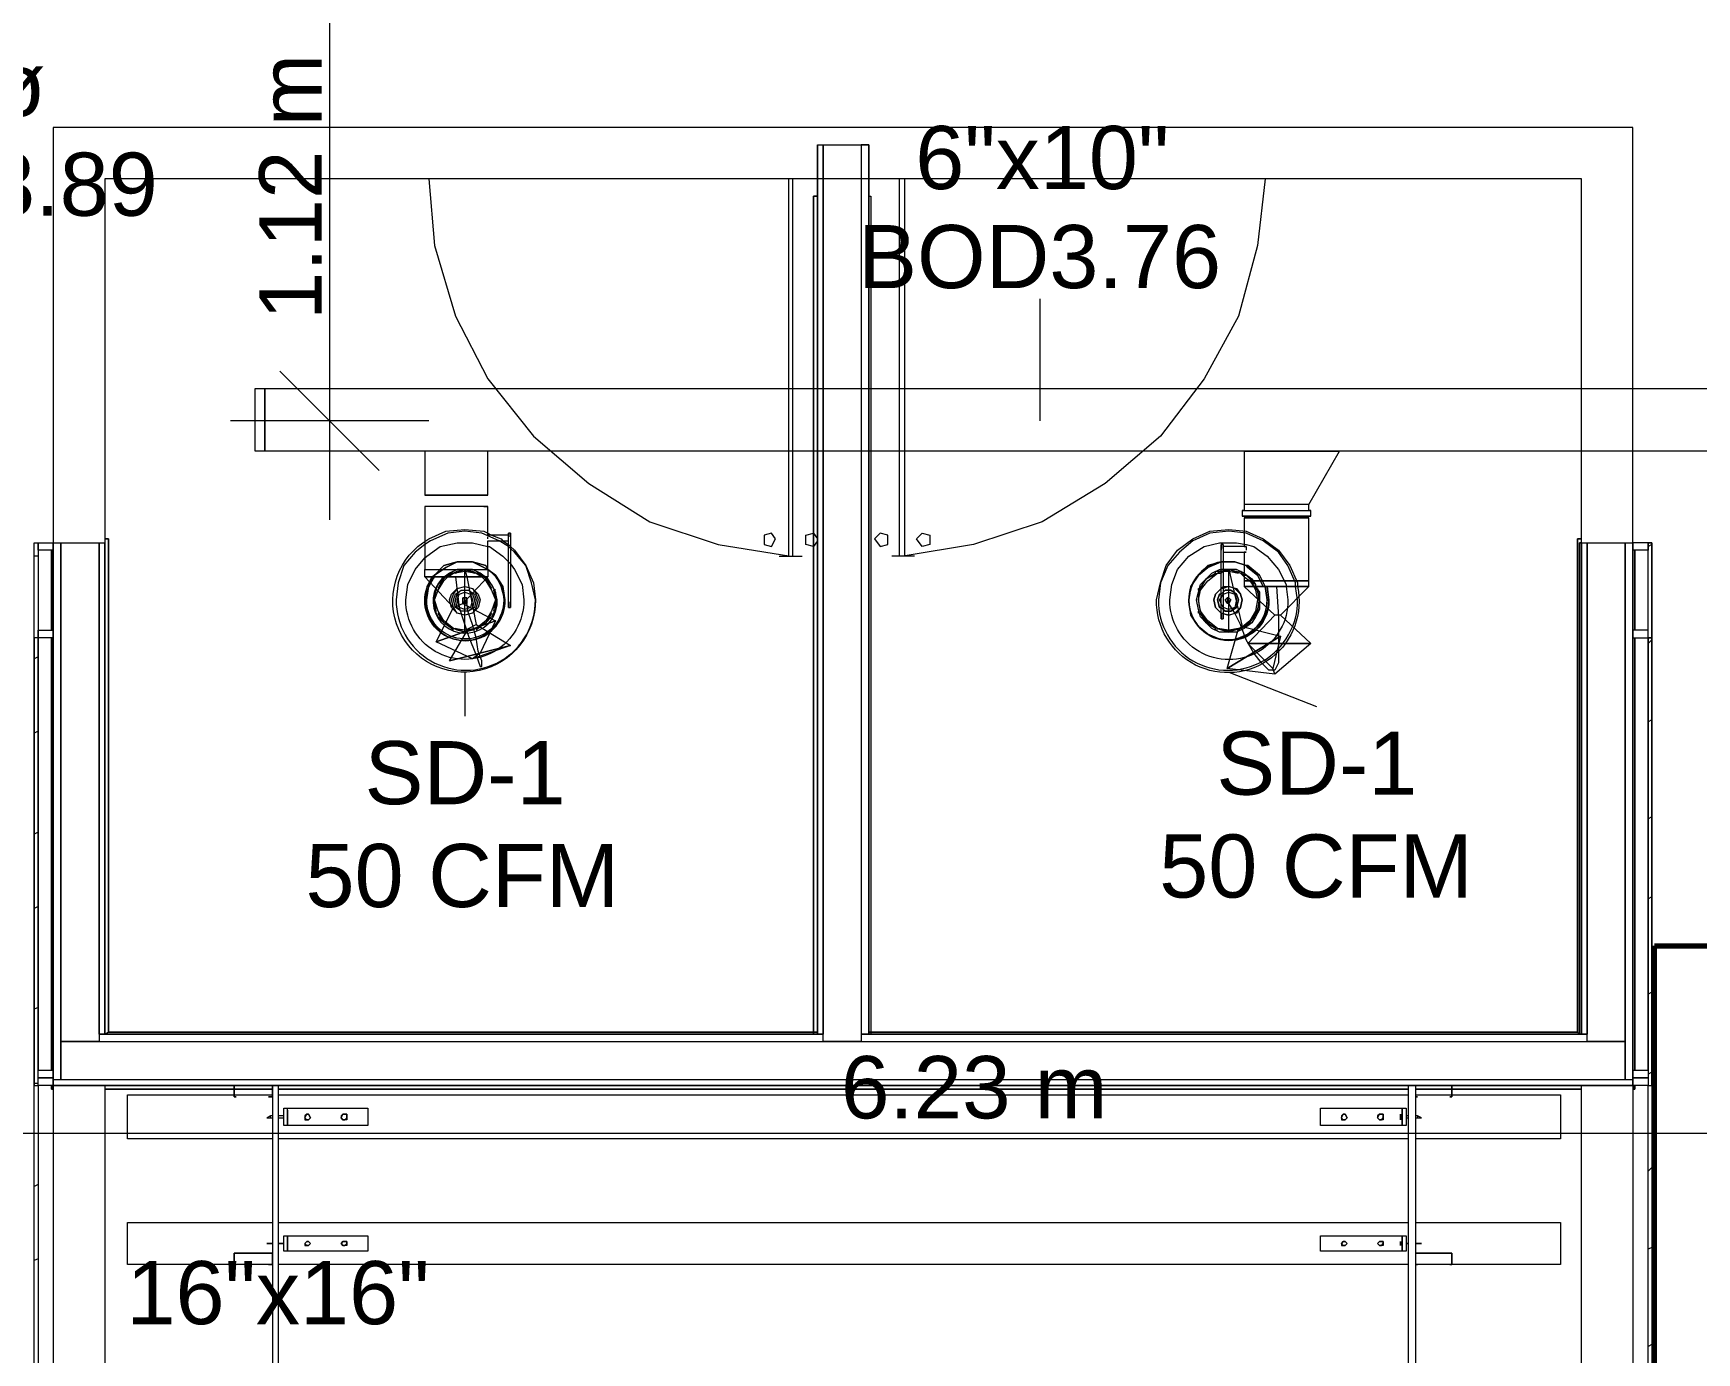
# Model space of a CAD drawing. Header units: metres. Extents: x -2 to 237, y -8 to 52.
# Drawn here: x 48.723 to 52.722, y 42.629 to 45.804 of the extents above; entities that cross this region are included whole.
import ezdxf

# ---------------------------------------------------------------- set-up
doc = ezdxf.new("R2010")
doc.units = ezdxf.units.M
doc.layers.add('HVAC - Ductos', color=5, linetype='Continuous', lineweight=0)
doc.layers.add('PDF4_Text', color=7, linetype='Continuous', lineweight=0)
doc.layers.add('PDF4_Geometry', color=7, linetype='Continuous', lineweight=0, true_color=0xaaaaaa)
doc.styles.add('PDF Helvetica', font='')
doc.styles.get('PDF Helvetica').set_extended_font_data('Helvetica')

msp = doc.modelspace()

# ---------------------------------------------------------------- linework, layer by layer
at = {"layer": 'HVAC - Ductos', "lineweight": 0}
for points in [[(49.4351, 46.8782), (49.4351, 45.9939), (49.4351, 44.6331)], [(51.144, 44.8714), (51.144, 45.1646)], [(49.5542, 44.7522), (49.4351, 44.8714), (49.3159, 44.9905)], [(49.6734, 44.8714), (49.4351, 44.8714), (49.1969, 44.8714)], [(49.8154, 44.6927), (49.8154, 44.7981), (49.8108, 44.7981), (49.8062, 44.7981), (49.7924, 44.7981), (49.7741, 44.7981), (49.7558, 44.7981), (49.7375, 44.7981), (49.7192, 44.7981), (49.7008, 44.7981), (49.6825, 44.7981), (49.6734, 44.7981), (49.6642, 44.7981), (49.6642, 44.6927)], [(51.79, 44.6698), (51.8634, 44.7981), (51.8588, 44.7981), (51.845, 44.7981), (51.8176, 44.7981), (51.79, 44.7981), (51.7122, 44.7981), (51.6847, 44.7981), (51.6572, 44.7981), (51.6434, 44.7981), (51.6343, 44.7981), (51.6343, 44.6698)], [(51.6343, 44.7981), (51.6434, 44.7981), (51.6572, 44.7981), (51.6847, 44.7981), (51.7122, 44.7981), (51.79, 44.7981), (51.8176, 44.7981), (51.845, 44.7981), (51.8588, 44.7981), (51.8634, 44.7981)], [(49.8062, 44.6652), (49.8108, 44.6652), (49.8154, 44.6652), (49.8108, 44.6652), (49.8062, 44.6652), (49.7924, 44.6652), (49.7741, 44.6652), (49.7558, 44.6652), (49.7375, 44.6652), (49.7192, 44.6652), (49.7008, 44.6652), (49.6825, 44.6652), (49.6734, 44.6652), (49.6642, 44.6652), (49.6642, 44.514), (49.6734, 44.514), (49.6825, 44.514), (49.7008, 44.514), (49.7192, 44.514), (49.7375, 44.514), (49.7558, 44.514), (49.7741, 44.514), (49.7924, 44.514), (49.8062, 44.514), (49.8108, 44.514), (49.8154, 44.514), (49.8154, 44.5828), (49.8657, 44.5828)], [(49.8016, 44.6652), (49.7924, 44.6652), (49.7741, 44.6652), (49.7558, 44.6652), (49.7375, 44.6652), (49.7192, 44.6652), (49.7008, 44.6652), (49.6825, 44.6652), (49.6734, 44.6652), (49.6642, 44.6652)], [(49.8657, 44.4361), (49.8657, 44.592), (49.8657, 44.5965), (49.8657, 44.6011), (49.8657, 44.5965), (49.8657, 44.592), (49.8657, 44.5965), (49.8154, 44.5965), (49.8154, 44.6652)], [(51.6343, 44.6377), (51.6343, 44.569), (51.5839, 44.569), (51.5839, 44.5644), (51.5839, 44.5598)], [(51.5839, 44.5553), (51.6343, 44.5553), (51.6343, 44.4865), (51.6389, 44.4865), (51.648, 44.4865), (51.6572, 44.4865), (51.6756, 44.4865), (51.6938, 44.4865), (51.7122, 44.4865), (51.7305, 44.4865), (51.7488, 44.4865), (51.7672, 44.4865), (51.7809, 44.4865), (51.7854, 44.4865), (51.79, 44.4865), (51.79, 44.6377)], [(51.6297, 44.656), (51.6297, 44.6423)], [(51.6343, 44.656), (51.6297, 44.656), (51.6343, 44.656), (51.6434, 44.656), (51.6526, 44.656), (51.671, 44.656), (51.6892, 44.656), (51.7122, 44.656), (51.7351, 44.656), (51.7534, 44.656), (51.7717, 44.656), (51.7854, 44.656), (51.7946, 44.656)], [(51.7809, 44.656), (51.7854, 44.656), (51.79, 44.656), (51.79, 44.6698), (51.7854, 44.6698), (51.7809, 44.6698), (51.7672, 44.6698), (51.7488, 44.6698), (51.7305, 44.6698), (51.7122, 44.6698), (51.6938, 44.6698), (51.6756, 44.6698), (51.6572, 44.6698), (51.648, 44.6698), (51.6389, 44.6698), (51.6343, 44.6698), (51.6343, 44.656), (51.6389, 44.656)], [(51.6434, 44.656), (51.648, 44.656)], [(51.6526, 44.656), (51.6572, 44.656)], [(51.671, 44.656), (51.6756, 44.656), (51.6938, 44.656), (51.7122, 44.656), (51.7305, 44.656), (51.7488, 44.656), (51.7534, 44.656)], [(51.6847, 44.6698), (51.6801, 44.6698)], [(51.7442, 44.6698), (51.7396, 44.6698)], [(51.7672, 44.656), (51.7717, 44.656)], [(51.7946, 44.6423), (51.7946, 44.656), (51.79, 44.656)], [(49.6596, 44.5782), (49.6734, 44.5874), (49.7146, 44.6057), (49.7604, 44.6102), (49.8062, 44.6057), (49.8154, 44.6011)], [(49.8429, 44.5828), (49.8016, 44.6011), (49.7604, 44.6057), (49.7192, 44.6011), (49.6779, 44.5828), (49.6642, 44.5736)], [(49.8154, 44.6011), (49.8245, 44.5965)], [(49.8703, 44.6011), (49.8657, 44.6011)], [(49.8703, 44.592), (49.8703, 44.5965), (49.8703, 44.6011), (49.8703, 44.5965), (49.8703, 44.592), (49.8703, 44.4361)], [(51.6389, 44.6057), (51.6801, 44.5874), (51.7167, 44.5598), (51.7442, 44.5232), (51.7626, 44.4819), (51.7626, 44.4728)], [(51.758, 44.4728), (51.758, 44.4819), (51.7396, 44.5232), (51.7167, 44.5553), (51.6801, 44.5828), (51.6389, 44.6011)], [(49.6642, 44.5415), (49.6688, 44.5461), (49.7008, 44.569), (49.7421, 44.5782), (49.7787, 44.5782), (49.8154, 44.569)], [(49.8154, 44.5874), (49.8154, 44.592)], [(49.8154, 44.569), (49.8199, 44.569), (49.8521, 44.5461), (49.8657, 44.5323)], [(49.8245, 44.5965), (49.8475, 44.5874), (49.8521, 44.5828)], [(49.8657, 44.569), (49.8429, 44.5828)], [(49.8521, 44.5828), (49.8657, 44.5736)], [(49.8657, 44.5736), (49.8703, 44.569)], [(49.8703, 44.5644), (49.8657, 44.569)], [(49.8703, 44.569), (49.8795, 44.5598), (49.907, 44.5232), (49.9253, 44.4819), (49.9299, 44.4407), (49.9207, 44.4819), (49.907, 44.5232), (49.8795, 44.5553), (49.8703, 44.5644)], [(51.5839, 44.5736), (51.5793, 44.5736)], [(51.5793, 44.4087), (51.5793, 44.4041), (51.5793, 44.3995), (51.5793, 44.3949), (51.5793, 44.3995), (51.5793, 44.4041), (51.5793, 44.4087), (51.5793, 44.5598), (51.5793, 44.5644), (51.5793, 44.569), (51.5793, 44.5736), (51.5793, 44.569), (51.5793, 44.5644), (51.5793, 44.5598)], [(51.5839, 44.5644), (51.5839, 44.569), (51.5839, 44.5736), (51.5839, 44.569), (51.5839, 44.5644), (51.5839, 44.5598), (51.5839, 44.4087), (51.5839, 44.4041), (51.5839, 44.3995), (51.5839, 44.3949), (51.5839, 44.3995), (51.5839, 44.4041), (51.5839, 44.4087)], [(51.6389, 44.569), (51.6343, 44.569), (51.6389, 44.569), (51.6389, 44.5644), (51.6389, 44.5598)], [(51.6389, 44.5736), (51.6572, 44.569), (51.6892, 44.5461), (51.7167, 44.514), (51.7351, 44.4773), (51.7351, 44.4728)], [(49.8657, 44.5323), (49.8703, 44.5277)], [(51.5839, 44.5323), (51.5793, 44.5323), (51.5839, 44.5323)], [(51.6389, 44.5553), (51.6343, 44.5553), (51.6389, 44.5553)], [(51.6389, 44.5553), (51.6343, 44.5553), (51.6389, 44.5553)], [(49.7558, 44.4315), (49.8337, 44.3903), (49.6916, 44.3399), (49.7329, 44.4224), (49.6642, 44.4957), (49.6642, 44.514), (49.6734, 44.514), (49.6825, 44.514), (49.7008, 44.514), (49.7192, 44.514), (49.7375, 44.514), (49.7558, 44.514), (49.7741, 44.514), (49.7924, 44.514), (49.8062, 44.514), (49.8108, 44.514), (49.8154, 44.514), (49.8154, 44.4957), (49.6642, 44.4957), (49.6734, 44.4957), (49.6825, 44.4957), (49.7008, 44.4957), (49.7192, 44.4957), (49.7375, 44.4957), (49.7558, 44.4957), (49.7741, 44.4957), (49.7924, 44.4957), (49.8062, 44.4957), (49.8108, 44.4957), (49.8154, 44.4957), (49.8108, 44.4957), (49.8062, 44.4957), (49.8108, 44.4911), (49.8245, 44.4682)], [(49.7329, 44.4224), (49.7558, 44.4315), (49.8154, 44.4957), (49.6642, 44.4957), (49.6734, 44.4957), (49.6825, 44.4957), (49.7008, 44.4957), (49.7192, 44.4957), (49.7375, 44.4957), (49.7558, 44.4957), (49.7741, 44.4957), (49.7924, 44.4957), (49.8016, 44.4957), (49.8108, 44.4865), (49.8245, 44.4637), (49.8337, 44.4407), (49.8245, 44.4133), (49.8108, 44.3903), (49.7879, 44.372), (49.7604, 44.3674), (49.7329, 44.372), (49.71, 44.3903), (49.6962, 44.4133), (49.6871, 44.4407), (49.6962, 44.4637), (49.71, 44.4865), (49.7192, 44.4957)], [(49.8108, 44.4957), (49.8108, 44.4911), (49.8245, 44.4773), (49.8337, 44.4591), (49.8337, 44.4407), (49.8337, 44.4178), (49.8245, 44.3995), (49.8108, 44.3857), (49.797, 44.3766), (49.7787, 44.3674), (49.7604, 44.3628), (49.7421, 44.3674), (49.7237, 44.3766), (49.71, 44.3857), (49.6962, 44.3995), (49.6871, 44.4178), (49.6871, 44.4407), (49.6871, 44.4591), (49.6962, 44.4773), (49.71, 44.4911), (49.71, 44.4957)], [(49.6962, 44.4682), (49.71, 44.4911), (49.7146, 44.4957)], [(49.8154, 44.4911), (49.797, 44.5049), (49.7787, 44.514), (49.7695, 44.514), (49.7604, 44.514), (49.7513, 44.514), (49.7421, 44.514), (49.7237, 44.5049), (49.7054, 44.4911)], [(49.71, 44.4957), (49.7237, 44.5003), (49.7421, 44.5095), (49.7604, 44.514), (49.7787, 44.5095), (49.797, 44.5003), (49.8108, 44.4957)], [(49.7146, 44.4957), (49.7283, 44.5049), (49.7329, 44.5095)], [(49.7192, 44.4957), (49.7329, 44.5049), (49.7604, 44.5095), (49.7879, 44.5049), (49.8016, 44.4957)], [(49.765, 44.4957), (49.7879, 44.3811), (49.8703, 44.3308), (49.7237, 44.2941), (49.7695, 44.372), (49.7879, 44.3811)], [(49.7375, 44.5049), (49.7604, 44.514), (49.7833, 44.5049)], [(49.7375, 44.4957), (49.7467, 44.4224), (49.7695, 44.3536), (49.7879, 44.3079), (49.797, 44.2804), (49.8016, 44.2804), (49.8016, 44.2941), (49.7924, 44.3171), (49.7879, 44.3491), (49.7787, 44.3811), (49.7695, 44.4087), (49.765, 44.4315), (49.7604, 44.4407)], [(49.7604, 44.4957), (49.7604, 44.514), (49.765, 44.4957)], [(49.7695, 44.372), (49.7604, 44.3628), (49.7604, 44.4957)], [(49.7879, 44.5095), (49.7924, 44.5049), (49.8062, 44.4957)], [(51.5701, 44.372), (51.5976, 44.3628), (51.6205, 44.372), (51.5976, 44.3674), (51.5701, 44.372), (51.5472, 44.3903), (51.5289, 44.4133), (51.5243, 44.4407), (51.5289, 44.4637), (51.5472, 44.4865), (51.5701, 44.5049), (51.5793, 44.5049)], [(51.5839, 44.514), (51.5793, 44.514)], [(51.5793, 44.5049), (51.5839, 44.5095), (51.5793, 44.5095), (51.5839, 44.5095)], [(51.5839, 44.5095), (51.5976, 44.514), (51.6159, 44.5095), (51.6343, 44.5003), (51.6389, 44.5003), (51.6251, 44.5049), (51.6343, 44.4957)], [(51.6343, 44.5049), (51.6159, 44.514), (51.5976, 44.514), (51.5839, 44.514)], [(51.6205, 44.372), (51.5976, 44.3628), (51.5976, 44.514), (51.6297, 44.3766), (51.7213, 44.3536), (51.593, 44.2758), (51.6205, 44.372), (51.6297, 44.3766)], [(51.6205, 44.5095), (51.6251, 44.5095), (51.6297, 44.5049)], [(51.6343, 44.5049), (51.6526, 44.4911), (51.6618, 44.4773), (51.648, 44.4911), (51.6389, 44.5003), (51.648, 44.4911), (51.6572, 44.4773)], [(51.6343, 44.4957), (51.648, 44.4865), (51.6572, 44.4728)], [(51.7213, 44.4041), (51.7946, 44.3353), (51.6434, 44.3353), (51.7076, 44.4041), (51.6343, 44.4728), (51.79, 44.4728), (51.79, 44.4865), (51.7854, 44.4865), (51.7809, 44.4865), (51.7672, 44.4865), (51.7488, 44.4865), (51.7305, 44.4865), (51.7122, 44.4865), (51.6938, 44.4865), (51.6756, 44.4865), (51.6572, 44.4865), (51.648, 44.4865), (51.6389, 44.4865), (51.6343, 44.4865), (51.6343, 44.4728), (51.79, 44.4728), (51.7213, 44.4041), (51.7076, 44.4041)], [(49.6916, 44.4087), (49.6916, 44.4133), (49.6871, 44.4407), (49.6916, 44.4637), (49.6916, 44.4682)], [(49.8291, 44.4682), (49.8337, 44.4637)], [(49.8291, 44.4637), (49.8337, 44.4407), (49.8291, 44.4133)], [(51.5289, 44.4133), (51.5243, 44.4407), (51.5289, 44.4637)], [(51.5793, 44.4315), (51.5747, 44.4407), (51.5793, 44.4453)], [(51.5839, 44.4682), (51.5793, 44.4682), (51.5839, 44.4728)], [(51.5793, 44.4453), (51.5839, 44.4545)], [(51.5839, 44.4728), (51.5976, 44.4728), (51.6159, 44.4682), (51.6251, 44.4545), (51.6297, 44.4407), (51.6251, 44.4545), (51.6114, 44.4682), (51.5976, 44.4728), (51.5839, 44.4682)], [(51.5839, 44.4545), (51.5976, 44.4591), (51.6114, 44.4545), (51.6159, 44.4407), (51.6114, 44.4224), (51.5976, 44.4178), (51.5839, 44.4224)], [(51.7122, 44.4728), (51.7167, 44.3995), (51.7167, 44.3308), (51.7167, 44.2895), (51.7076, 44.2712), (51.6938, 44.2712), (51.6756, 44.2895), (51.6572, 44.3125), (51.6389, 44.3445), (51.6251, 44.3811), (51.6114, 44.4087), (51.5976, 44.4315), (51.5976, 44.4407)], [(51.6618, 44.4682), (51.6572, 44.4728), (51.6618, 44.4637), (51.6664, 44.4407), (51.6618, 44.4133), (51.648, 44.3903), (51.6251, 44.372), (51.648, 44.3857), (51.6618, 44.4087)], [(51.6756, 44.4728), (51.6938, 44.4728), (51.7122, 44.4728), (51.7305, 44.4728), (51.7488, 44.4728), (51.7672, 44.4728), (51.7809, 44.4728), (51.7854, 44.4728), (51.79, 44.4728), (51.7854, 44.4728), (51.7809, 44.4728), (51.7672, 44.4728), (51.7488, 44.4728), (51.7305, 44.4728), (51.7122, 44.4728), (51.6938, 44.4728), (51.6756, 44.4728), (51.6572, 44.4728), (51.648, 44.4728), (51.6389, 44.4728), (51.6343, 44.4728), (51.6389, 44.4728), (51.648, 44.4728), (51.6572, 44.4728), (51.671, 44.4728)], [(51.6664, 44.4682), (51.6664, 44.4637), (51.671, 44.4407), (51.6664, 44.4133), (51.6664, 44.4087)], [(49.7329, 44.3674), (49.7283, 44.372), (49.71, 44.3857), (49.6962, 44.4087)], [(49.8245, 44.4087), (49.8108, 44.3857), (49.7924, 44.372), (49.7879, 44.3674)], [(49.8337, 44.4133), (49.8291, 44.4087)], [(49.8657, 44.4224), (49.8657, 44.427), (49.8657, 44.4224)], [(49.8657, 44.4224), (49.8703, 44.4224)], [(49.8703, 44.4224), (49.8703, 44.427), (49.8703, 44.4224)], [(51.5701, 44.3674), (51.5655, 44.3674), (51.5655, 44.372), (51.5427, 44.3857), (51.5289, 44.4087), (51.5243, 44.4087), (51.5243, 44.4133)], [(51.5839, 44.4224), (51.5793, 44.4315)], [(49.797, 44.3125), (49.7237, 44.2941), (49.8703, 44.3308), (49.7787, 44.2987), (49.6916, 44.3399), (49.8337, 44.3903), (49.797, 44.3125), (49.7787, 44.2987)], [(49.7833, 44.372), (49.7604, 44.3628), (49.7375, 44.372)], [(51.5793, 44.3949), (51.5839, 44.3949)], [(51.6297, 44.372), (51.6251, 44.3674), (51.6205, 44.3674)], [(51.7076, 44.262), (51.593, 44.2758), (51.7213, 44.3536), (51.703, 44.2758), (51.6434, 44.3353), (51.7946, 44.3353), (51.7076, 44.262), (51.703, 44.2758)], [(49.7604, 44.2666), (49.7604, 44.1612)], [(51.5976, 44.2666), (51.8084, 44.1842)], [(47.1259, 43.1578), (47.8727, 43.1578), (54.3329, 43.1578)]]:
    msp.add_lwpolyline(points, dxfattribs=at)
for points in [[(49.2793, 44.9493), (49.2793, 44.7981), (49.2564, 44.7981), (49.2564, 44.9493)], [(52.8163, 44.7981), (49.2793, 44.7981), (49.2793, 44.9493), (52.8163, 44.9493)], [(49.7375, 44.6927), (49.7192, 44.6927), (49.7008, 44.6927), (49.6825, 44.6927), (49.6734, 44.6927), (49.6642, 44.6927), (49.6734, 44.6927), (49.6825, 44.6927), (49.7008, 44.6927), (49.7192, 44.6927), (49.7375, 44.6927), (49.7558, 44.6927), (49.7741, 44.6927), (49.7924, 44.6927), (49.8062, 44.6927), (49.8108, 44.6927), (49.8154, 44.6927), (49.8108, 44.6927), (49.8062, 44.6927), (49.7924, 44.6927), (49.7741, 44.6927), (49.7558, 44.6927)], [(51.7946, 44.6423), (51.7854, 44.6423), (51.7717, 44.6423), (51.7534, 44.6423), (51.7351, 44.6423), (51.7122, 44.6423), (51.6892, 44.6423), (51.671, 44.6423), (51.6526, 44.6423), (51.6434, 44.6423), (51.6343, 44.6423), (51.6297, 44.6423), (51.6343, 44.6423), (51.6434, 44.6423), (51.6526, 44.6423), (51.671, 44.6423), (51.6892, 44.6423), (51.7122, 44.6423), (51.7351, 44.6423), (51.7534, 44.6423), (51.7717, 44.6423), (51.7854, 44.6423)], [(51.79, 44.6377), (51.7854, 44.6377), (51.7809, 44.6377), (51.7672, 44.6377), (51.7488, 44.6377), (51.7305, 44.6377), (51.7122, 44.6377), (51.6938, 44.6377), (51.6756, 44.6377), (51.6572, 44.6377), (51.648, 44.6377), (51.6389, 44.6377), (51.6343, 44.6377), (51.6389, 44.6377), (51.648, 44.6377), (51.6572, 44.6377), (51.6756, 44.6377), (51.6938, 44.6377), (51.7122, 44.6377), (51.7305, 44.6377), (51.7488, 44.6377), (51.7672, 44.6377), (51.7809, 44.6377), (51.7854, 44.6377)], [(51.6343, 44.569), (51.6389, 44.569)], [(49.6871, 44.4957), (49.6871, 44.5003), (49.7146, 44.5186), (49.7421, 44.5323), (49.7787, 44.5323), (49.8062, 44.5186), (49.8154, 44.514), (49.8108, 44.5232), (49.7787, 44.5323), (49.7421, 44.5323), (49.71, 44.5232), (49.6871, 44.5003), (49.6825, 44.4957), (49.6871, 44.5003)], [(49.8062, 44.5186), (49.7787, 44.5323), (49.7421, 44.5323), (49.7146, 44.5186), (49.6871, 44.5003), (49.71, 44.5232), (49.7421, 44.5323), (49.7787, 44.5323), (49.8108, 44.5232), (49.8154, 44.514)], [(51.5793, 44.5323), (51.5839, 44.5323)], [(51.6389, 44.5232), (51.6114, 44.5323), (51.5839, 44.5323), (51.6114, 44.5323)], [(51.5839, 44.5323), (51.6114, 44.5323), (51.6389, 44.5232), (51.6114, 44.5323)], [(51.6389, 44.5232), (51.6434, 44.5232), (51.671, 44.5003), (51.6847, 44.4728), (51.671, 44.5003), (51.6434, 44.5232), (51.6389, 44.5232), (51.6434, 44.5186)], [(51.6664, 44.5003), (51.6434, 44.5186), (51.6664, 44.5003), (51.6801, 44.4728)], [(49.8566, 44.4407), (49.8521, 44.4728), (49.8337, 44.5003), (49.8154, 44.514), (49.8337, 44.5003), (49.8521, 44.4728)], [(51.6205, 44.5049), (51.5976, 44.514), (51.5839, 44.5095), (51.5976, 44.5095)], [(49.797, 44.4407), (49.7924, 44.4224), (49.7787, 44.4087), (49.7604, 44.4041), (49.7421, 44.4087), (49.7283, 44.4224), (49.7237, 44.4407), (49.7283, 44.4545), (49.7421, 44.4682), (49.7604, 44.4728), (49.7787, 44.4682), (49.7924, 44.4545)], [(49.7924, 44.4407), (49.7879, 44.4224), (49.7787, 44.4087), (49.7604, 44.4041), (49.7421, 44.4087), (49.7329, 44.4224), (49.7283, 44.4407), (49.7329, 44.4545), (49.7421, 44.4682), (49.7604, 44.4728), (49.7787, 44.4682), (49.7879, 44.4545)], [(49.7879, 44.4407), (49.7833, 44.4224), (49.7695, 44.4133), (49.7513, 44.4133), (49.7375, 44.4224), (49.7329, 44.4407), (49.7375, 44.4545), (49.7513, 44.4637), (49.7695, 44.4637), (49.7833, 44.4545)], [(49.7833, 44.4407), (49.7787, 44.4224), (49.7695, 44.4133), (49.7513, 44.4133), (49.7421, 44.4224), (49.7375, 44.4407), (49.7421, 44.4545), (49.7513, 44.4637), (49.7695, 44.4637), (49.7787, 44.4545)], [(49.7787, 44.4407), (49.7741, 44.4224), (49.7604, 44.4178), (49.7467, 44.4224), (49.7421, 44.4407), (49.7467, 44.4545), (49.7604, 44.4591), (49.7741, 44.4545)], [(49.765, 44.4407), (49.765, 44.4453), (49.7558, 44.4453), (49.7558, 44.4407), (49.7558, 44.4453), (49.765, 44.4453)], [(49.7558, 44.4407), (49.7558, 44.4361), (49.765, 44.4361), (49.765, 44.4407), (49.765, 44.4315), (49.7558, 44.4315)], [(51.5793, 44.4682), (51.5655, 44.4545), (51.5609, 44.4407), (51.5655, 44.4545)], [(51.5609, 44.4407), (51.5655, 44.4224), (51.5793, 44.4087), (51.5976, 44.4041), (51.6114, 44.4087), (51.6251, 44.4224), (51.6297, 44.4407), (51.6251, 44.4224), (51.6159, 44.4087), (51.5976, 44.4041), (51.5793, 44.4087), (51.5655, 44.4224)], [(51.5793, 44.4545), (51.5747, 44.4545), (51.5701, 44.4407), (51.5747, 44.4224), (51.5793, 44.4224), (51.5747, 44.4224), (51.5701, 44.4407), (51.5747, 44.4545)], [(51.5839, 44.4591), (51.5793, 44.4545)], [(51.6205, 44.4407), (51.6159, 44.4545), (51.6022, 44.4637), (51.5885, 44.4637), (51.5839, 44.4591), (51.5885, 44.4637), (51.6022, 44.4637), (51.6159, 44.4545)], [(51.5839, 44.4178), (51.5885, 44.4133), (51.6022, 44.4133), (51.6159, 44.4224), (51.6205, 44.4407), (51.6159, 44.4224), (51.6022, 44.4133), (51.5885, 44.4133)], [(51.6022, 44.4407), (51.5976, 44.4453), (51.593, 44.4453), (51.593, 44.4407), (51.593, 44.4361), (51.5976, 44.4361), (51.6022, 44.4407), (51.5976, 44.4315), (51.593, 44.4315), (51.5885, 44.4407), (51.593, 44.4453), (51.5976, 44.4453)], [(51.6618, 44.4728), (51.6618, 44.4773)], [(51.6938, 44.4407), (51.6892, 44.4728), (51.6847, 44.4728), (51.6892, 44.4728)], [(49.8657, 44.4361), (49.8657, 44.4315), (49.8657, 44.427), (49.8657, 44.4224), (49.8657, 44.427), (49.8657, 44.4315)], [(49.8703, 44.4361), (49.8703, 44.4315), (49.8703, 44.427), (49.8703, 44.4224), (49.8703, 44.427), (49.8703, 44.4315)], [(51.5793, 44.4224), (51.5839, 44.4178)]]:
    msp.add_lwpolyline(points, close=True, dxfattribs=at)
for points in [[(51.7626, 44.4728, -1.123766), (51.4235, 44.4407), (51.4327, 44.4819), (51.4464, 44.5232), (51.4739, 44.5598), (51.5105, 44.5874), (51.5518, 44.6057), (51.5976, 44.6102), (51.6389, 44.6057)], [(51.6389, 44.6011), (51.5976, 44.6057), (51.5518, 44.6011), (51.5105, 44.5828), (51.4785, 44.5553), (51.451, 44.5232), (51.4327, 44.4819), (51.4281, 44.4407, 1.013808), (51.7626, 44.4407), (51.758, 44.4728)], [(49.6642, 44.5736), (49.6412, 44.5553), (49.6138, 44.5232), (49.6, 44.4819), (49.5954, 44.4407, 1.013828), (49.9299, 44.4407, -1.657085), (49.6596, 44.5782)], [(51.7351, 44.4728), (51.7396, 44.4407, -1.012841), (51.4556, 44.4407), (51.4602, 44.4773), (51.4739, 44.514), (51.5014, 44.5461), (51.5381, 44.569), (51.5747, 44.5782), (51.6159, 44.5782), (51.6389, 44.5736)], [(49.8703, 44.5277), (49.8795, 44.514), (49.8979, 44.4773), (49.9024, 44.4407, -1.008107), (49.6184, 44.4407), (49.623, 44.4773), (49.6412, 44.514), (49.6642, 44.5415)], [(49.7054, 44.4911, 1.512122), (49.8383, 44.4407), (49.8337, 44.4591), (49.8245, 44.4773), (49.8154, 44.4911)], [(51.5243, 44.4637), (51.5243, 44.4682), (51.5289, 44.4682), (51.5427, 44.4911), (51.5655, 44.5049), (51.5655, 44.5095), (51.5701, 44.5095), (51.5793, 44.5095), (51.5609, 44.5003), (51.5427, 44.4911), (51.5335, 44.4773), (51.5243, 44.4591), (51.5243, 44.4407, 1.286738), (51.6618, 44.4728), (51.671, 44.4591), (51.671, 44.4407), (51.671, 44.4178), (51.6618, 44.3995), (51.6526, 44.3857), (51.6343, 44.372), (51.6159, 44.3628), (51.5976, 44.3628), (51.5747, 44.3628), (51.5564, 44.372), (51.5427, 44.3857), (51.5289, 44.3995), (51.5243, 44.4178), (51.5197, 44.4407), (51.5243, 44.4591), (51.5289, 44.4773), (51.5427, 44.4911), (51.5564, 44.5049), (51.5747, 44.514), (51.5793, 44.514)]]:
    msp.add_lwpolyline(points, format="xyb", dxfattribs=at)
for points in [[(51.6892, 44.4407), (51.6847, 44.4728), (51.6801, 44.4728), (51.6847, 44.4728), (51.6892, 44.4407), (51.6847, 44.4041), (51.6664, 44.3766), (51.6434, 44.3582), (51.6114, 44.3445), (51.5793, 44.3445), (51.5472, 44.3582), (51.5243, 44.3766), (51.506, 44.4041), (51.5014, 44.4407), (51.506, 44.4728), (51.5243, 44.5003), (51.5472, 44.5186), (51.5793, 44.5323), (51.5472, 44.5232), (51.5243, 44.5003), (51.506, 44.4728), (51.5014, 44.4407, 1.010303), (51.6938, 44.4407, -2.152762), (51.5793, 44.5323, 2.178854)], [(49.6825, 44.4957), (49.6688, 44.4728), (49.6642, 44.4407, 1.017921), (49.8566, 44.4407), (49.8475, 44.4728), (49.8337, 44.5003), (49.8154, 44.514, -1.651517), (49.6688, 44.4407), (49.6734, 44.4728), (49.6871, 44.4957, 1.429193), (49.8566, 44.4407, -1.389537)]]:
    msp.add_lwpolyline(points, format="xyb", close=True, dxfattribs=at)
at = {"layer": 'PDF4_Geometry', "lineweight": 0}
for points in [[(52.6056, 44.3491), (52.6147, 44.3491), (52.6147, 44.5782), (52.6056, 44.5782), (52.5689, 44.5782), (52.5689, 45.4532), (52.5689, 45.5769), (48.8945, 45.5769), (48.7707, 45.5769), (48.7707, 44.5782), (48.7707, 43.3961), (48.7707, 43.2724), (48.7707, 37.9852), (48.8945, 37.9852), (48.8945, 39.3139), (52.4452, 39.3139), (52.4452, 37.9852), (52.4452, 35.0117), (52.4452, 37.9852), (52.4452, 35.0117)], [(48.8807, 43.3961), (48.8807, 43.3778), (50.6217, 43.3778), (50.6217, 43.3961), (48.8807, 43.3961), (48.8807, 44.5782), (48.8945, 44.5782), (48.8945, 43.3961), (48.9036, 43.4007), (48.9036, 44.5874), (48.8945, 44.5874), (48.9036, 44.5874), (48.9036, 43.4007), (50.608, 43.4007), (48.9036, 43.4007), (48.8945, 43.3961), (50.608, 43.3961), (50.608, 45.5357), (50.7317, 45.5357), (50.7317, 43.3961), (50.7317, 45.5357), (50.7134, 45.5357), (50.7134, 43.3961), (50.7317, 43.3961), (50.7317, 45.4121), (50.7362, 45.4121), (50.7362, 43.3961)], [(50.608, 45.5357), (50.608, 43.3961), (50.608, 45.5357)], [(50.7317, 43.3961), (50.7317, 45.5357), (50.7317, 43.3961)], [(48.8945, 45.4532), (48.8945, 44.5782)], [(52.4452, 45.4532), (48.8945, 45.4532)], [(49.6734, 45.4532), (49.6871, 45.2929), (49.7375, 45.1234), (49.8154, 44.9722), (49.9253, 44.8347), (50.0582, 44.7202), (50.2048, 44.6285), (50.3697, 44.5736), (50.5439, 44.5461)], [(50.5393, 44.5461), (50.5393, 45.4532)], [(50.5484, 45.4532), (50.5484, 44.5461)], [(50.805, 45.4532), (50.805, 44.5461)], [(51.6847, 45.4532), (51.6664, 45.2929), (51.6205, 45.1234), (51.5381, 44.9722), (51.4327, 44.8347), (51.2998, 44.7202), (51.1486, 44.6285), (50.9837, 44.5736), (50.8142, 44.5461)], [(50.8187, 44.5461), (50.8187, 45.4532)], [(52.4452, 44.5782), (52.4452, 45.4532)], [(52.4406, 44.5782), (52.4406, 43.3961), (52.4361, 43.4007), (50.7317, 43.4007), (52.4361, 43.4007), (52.4361, 44.5874), (52.4452, 44.5874), (52.4361, 44.5874), (52.4361, 43.4007), (52.4406, 43.3961), (50.9149, 43.3961), (52.4406, 43.3961), (50.7317, 43.3961), (50.7317, 45.4121), (50.7362, 45.4121), (50.7362, 43.3961)], [(50.608, 44.5828), (50.5988, 44.569), (50.5805, 44.5736), (50.5805, 44.5965), (50.5988, 44.6011), (50.608, 44.5874)], [(48.7341, 44.3491), (48.7249, 44.3491), (48.7249, 44.5782), (48.7341, 44.5782)], [(48.7341, 44.5598), (48.7341, 44.3674)], [(52.6056, 44.5782), (52.6056, 44.5598), (52.5689, 44.5598), (52.5689, 44.3674), (52.5689, 44.5598), (52.5689, 44.5782), (52.5689, 43.2861), (52.5506, 43.2861), (48.7891, 43.2861), (48.7891, 43.3778), (48.7891, 44.5782), (48.8807, 44.5782), (48.8807, 43.3778), (48.7891, 43.3778), (52.5506, 43.3778), (52.5506, 43.2861), (52.5506, 44.5782), (52.5689, 44.5782), (52.5689, 43.3961), (52.5689, 43.2724), (52.5689, 37.9852)], [(48.8807, 43.3961), (48.8945, 43.3961), (48.8945, 44.5782)], [(48.8945, 43.3961), (48.8945, 44.5782), (48.8945, 43.3961)], [(52.4406, 43.3961), (52.4406, 44.5782)], [(52.4452, 44.5782), (52.4452, 43.3961)], [(52.6056, 43.3091), (52.6056, 44.3491), (52.6056, 44.5782), (52.6147, 44.5782), (52.6147, 44.3491), (52.6056, 44.3491), (52.6056, 43.2724), (52.6147, 43.2724), (52.6147, 42.2141), (52.6056, 42.2141), (52.6056, 43.2724), (52.6147, 43.2724)], [(52.6147, 44.5736), (52.6056, 44.569)], [(52.6056, 44.3674), (52.6056, 44.5598)], [(48.7341, 44.5461), (48.7249, 44.5461)], [(50.5163, 44.5461), (50.5714, 44.5461)], [(50.8417, 44.5461), (50.7867, 44.5461)], [(48.7249, 43.2724), (48.7341, 43.2724), (48.7341, 44.3491), (48.7341, 43.3091)], [(52.6147, 44.3445), (52.6056, 44.3353)], [(48.7341, 44.3033), (48.7249, 44.2987)], [(48.7341, 44.1246), (48.7249, 44.12)], [(52.6147, 44.1521), (52.6056, 44.1475)], [(52.6147, 43.9184), (52.6056, 43.9139)], [(48.7341, 43.8817), (48.7249, 43.8772)], [(52.6147, 43.726), (52.6056, 43.7214)], [(48.7341, 43.703), (48.7249, 43.6985)], [(52.6147, 43.4969), (52.6056, 43.4923)], [(48.7341, 43.4603), (48.7249, 43.4557)], [(50.7134, 43.3961), (50.7317, 43.3961), (52.4406, 43.3961), (52.459, 43.3961)], [(50.7134, 43.3961), (52.459, 43.3961)], [(52.4452, 43.3961), (52.4406, 43.3961)], [(52.6147, 43.3045), (52.6056, 43.2999)], [(48.7341, 43.277), (48.7249, 43.277)], [(48.7707, 43.2724), (48.8945, 43.2724)], [(52.5689, 43.2724), (48.7707, 43.2724)], [(48.8945, 43.2724), (52.4452, 43.2724)], [(49.2977, 43.1441), (48.9494, 43.1441), (48.9494, 43.2495), (49.206, 43.2495), (49.2977, 43.2495)], [(49.3114, 43.2724), (49.2977, 43.2724), (49.206, 43.2724), (49.096, 43.2724), (49.206, 43.2724), (49.2977, 43.2724), (49.2977, 39.4376), (49.2931, 39.4376), (49.206, 39.4376), (49.206, 39.4651), (49.206, 39.4376)], [(49.3114, 43.2724), (49.3114, 39.4376), (49.2977, 39.4376)], [(49.3114, 43.2495), (52.0283, 43.2495)], [(52.0466, 43.2495), (52.1337, 43.2495), (52.3948, 43.2495), (52.3948, 43.1441), (52.0466, 43.1441)], [(52.4452, 43.2724), (52.5689, 43.2724)], [(49.2977, 43.1991), (49.2931, 43.1991), (49.2839, 43.1945), (49.2931, 43.1945), (49.2977, 43.1945)], [(49.2931, 43.1945), (49.2931, 43.1991)], [(49.3251, 43.1991), (49.3114, 43.1991)], [(49.3343, 43.2129), (49.3343, 43.1762), (49.3343, 43.2174)], [(49.3343, 43.2037), (49.3343, 43.1991)], [(52.0145, 43.1991), (52.0145, 43.2037)], [(52.0283, 43.1991), (52.0237, 43.1991)], [(52.0466, 43.1945), (52.0512, 43.1945), (52.0603, 43.1945), (52.0512, 43.1991), (52.0466, 43.1991)], [(52.0512, 43.1991), (52.0512, 43.1945)], [(49.3114, 43.1945), (49.3251, 43.1945)], [(49.3343, 43.1945), (49.3343, 43.1899)], [(52.0145, 43.1899), (52.0145, 43.1945)], [(52.0237, 43.1945), (52.0283, 43.1945)], [(52.0283, 43.1441), (49.3114, 43.1441)], [(52.6147, 43.0754), (52.6056, 43.0662)], [(48.7341, 43.0342), (48.7249, 43.0296)], [(49.2977, 42.8417), (49.206, 42.8417), (48.9494, 42.8417), (48.9494, 42.9425), (49.2977, 42.9425)], [(49.3114, 42.9425), (52.0283, 42.9425)], [(52.0466, 42.9425), (52.3948, 42.9425), (52.3948, 42.8417), (52.1337, 42.8417), (52.0466, 42.8417)], [(49.2839, 42.8921), (49.2931, 42.8921), (49.2839, 42.8921)], [(49.3114, 42.8921), (49.3251, 42.8921), (49.3114, 42.8921)], [(52.0466, 42.8921), (52.0512, 42.8921), (52.0466, 42.8921)], [(52.0512, 42.8921), (52.0603, 42.8921), (52.0512, 42.8921)], [(52.6147, 42.8829), (52.6056, 42.8784)], [(48.7341, 42.8555), (48.7249, 42.8509)], [(52.0283, 42.8417), (49.3114, 42.8417)], [(52.6147, 42.6493), (52.6056, 42.6447)]]:
    msp.add_lwpolyline(points, dxfattribs=at)
for points in [[(50.5118, 43.3961), (48.8945, 43.3961), (48.8807, 43.3961), (50.6217, 43.3961), (50.608, 43.3961), (50.608, 45.5357), (50.6217, 45.5357), (50.6217, 43.3961), (50.608, 43.3961), (48.8945, 43.3961)], [(50.6217, 43.3778), (50.6217, 45.5357), (50.7134, 45.5357), (50.7134, 43.3778)], [(50.5988, 45.4121), (50.5988, 43.3961), (50.5988, 45.4121), (50.608, 45.4121), (50.608, 43.3961), (50.608, 45.4121)], [(50.5072, 44.5874), (50.498, 44.6011), (50.4797, 44.5965), (50.4797, 44.5736), (50.498, 44.569)], [(50.7454, 44.5874), (50.7592, 44.569), (50.7775, 44.5736), (50.7775, 44.5965), (50.7592, 44.6011)], [(50.8463, 44.5874), (50.86, 44.6011), (50.8783, 44.5965), (50.8783, 44.5736), (50.86, 44.569)], [(48.7341, 44.3491), (48.7249, 44.3491), (48.7249, 43.2724), (48.7249, 44.3491), (48.7249, 44.5782), (48.7341, 44.5782)], [(48.7341, 44.3491), (48.7341, 44.3674), (48.7707, 44.3674), (48.7707, 44.5598), (48.7341, 44.5598), (48.7341, 44.5782), (48.7707, 44.5782), (48.7707, 44.5598), (48.7707, 44.3674), (48.7707, 44.3491), (48.7707, 43.3091), (48.7707, 44.3491)], [(52.5689, 43.2632), (52.5735, 43.2632), (52.5689, 43.2724), (52.5689, 43.2907), (52.6056, 43.2907), (52.6056, 43.2724), (52.5689, 43.2724), (52.5689, 43.2861), (48.7707, 43.2861), (48.7707, 43.2724), (48.7662, 43.2632), (48.7707, 43.2632), (48.7662, 43.2632), (48.7662, 43.2724), (48.7662, 43.2632), (48.7707, 43.2724), (48.7707, 44.5782), (48.7707, 43.2724), (52.5689, 43.2724), (52.5689, 44.5782), (52.5689, 43.2724), (52.5735, 43.2632), (52.5735, 43.2724), (52.5735, 43.2632)], [(48.7662, 44.3674), (48.7662, 44.5598)], [(48.7707, 43.2861), (48.7707, 44.5782), (48.7891, 44.5782), (48.7891, 43.2861)], [(48.8945, 43.3961), (48.8945, 44.5782)], [(52.4406, 44.5782), (52.4406, 43.3961)], [(52.4452, 44.5782), (52.4406, 44.5782), (52.4452, 44.5782), (52.459, 44.5782), (52.459, 43.3961), (52.4452, 43.3961)], [(52.459, 43.3778), (52.459, 44.5782), (52.5506, 44.5782), (52.5506, 43.3778)], [(52.5735, 44.3674), (52.5735, 44.5598)], [(52.5689, 44.3491), (52.5689, 43.3091), (52.6056, 43.3091), (52.6056, 43.2907), (52.5689, 43.2907), (52.5689, 43.3091), (52.5689, 44.3491), (52.6056, 44.3491), (52.6056, 44.3674), (52.5689, 44.3674)], [(48.7662, 43.3091), (48.7662, 44.3491)], [(52.5735, 43.3091), (52.5735, 44.3491)], [(52.6147, 43.2724), (52.6147, 44.3491)], [(50.7134, 43.3961), (50.7134, 43.3778), (52.459, 43.3778), (52.459, 43.3961)], [(48.7707, 43.2907), (48.7341, 43.2907), (48.7341, 43.3091), (48.7707, 43.3091)], [(48.7341, 43.2724), (48.7341, 43.2907), (48.7707, 43.2907), (48.7707, 43.2724)], [(48.7341, 42.2141), (48.7249, 42.2141), (48.7249, 43.2724), (48.7341, 43.2724)], [(52.4452, 39.4376), (52.4452, 43.2724), (48.8945, 43.2724), (48.8945, 39.4376)], [(48.8945, 43.2632), (49.206, 43.2632), (49.2977, 43.2632), (49.206, 43.2632)], [(49.206, 43.2724), (49.206, 43.2449)], [(49.2106, 43.2449), (49.206, 43.2449)], [(49.2977, 43.2449), (49.2885, 43.2449), (49.2977, 43.2449), (49.2977, 43.2724)], [(52.0283, 39.4376), (52.0466, 39.4376), (52.0466, 43.2724), (52.1337, 43.2724), (52.3307, 43.2724), (52.1337, 43.2724), (52.0466, 43.2724), (52.0283, 43.2724), (49.3114, 43.2724), (52.0283, 43.2724)], [(49.3114, 43.2632), (52.0283, 43.2632)], [(52.0466, 43.2632), (52.1337, 43.2632), (52.4452, 43.2632), (52.1337, 43.2632)], [(52.0512, 43.2449), (52.0466, 43.2449)], [(52.1291, 43.2449), (52.1337, 43.2449)], [(52.1337, 43.2724), (52.1337, 43.2449)], [(49.3251, 43.2174), (49.3343, 43.2174), (49.5267, 43.2174), (49.5267, 43.1762), (49.3343, 43.1762), (49.3251, 43.1762)], [(49.3343, 43.1945), (49.3343, 43.1899), (49.3343, 43.1945), (49.3343, 43.2037), (49.3343, 43.1945), (49.3343, 43.1899), (49.3343, 43.1945), (49.3343, 43.2037)], [(49.3755, 43.1945), (49.3755, 43.1899), (49.3847, 43.1899), (49.3893, 43.1945), (49.3847, 43.2037), (49.3801, 43.2037), (49.3755, 43.1991)], [(49.3893, 43.1945), (49.3847, 43.1899), (49.3801, 43.1899), (49.3755, 43.1945), (49.3801, 43.2037), (49.3847, 43.2037)], [(49.4626, 43.1945), (49.4672, 43.1899), (49.4718, 43.1899), (49.4764, 43.1945), (49.4764, 43.2037), (49.4672, 43.2037), (49.4626, 43.1991)], [(49.4764, 43.1945), (49.4764, 43.1899), (49.4672, 43.1899), (49.4626, 43.1945), (49.4672, 43.2037), (49.4764, 43.2037)], [(52.0237, 43.2174), (52.0237, 43.1762), (52.0145, 43.1762), (51.8176, 43.1762), (51.8176, 43.2174), (52.0145, 43.2174)], [(51.8679, 43.1945), (51.8679, 43.1899), (51.8771, 43.1899), (51.8817, 43.1945), (51.8771, 43.2037), (51.8725, 43.2037), (51.8679, 43.1991)], [(51.8817, 43.1945), (51.8771, 43.1899), (51.8725, 43.1899), (51.8679, 43.1945), (51.8725, 43.2037), (51.8771, 43.2037)], [(51.955, 43.1945), (51.9596, 43.1899), (51.9641, 43.1899), (51.9687, 43.1945), (51.9687, 43.2037), (51.9596, 43.2037), (51.955, 43.1991)], [(51.9687, 43.1945), (51.9687, 43.1899), (51.9596, 43.1899), (51.955, 43.1945), (51.9596, 43.2037), (51.9687, 43.2037)], [(52.01, 43.1945), (52.01, 43.1899), (52.01, 43.1945), (52.01, 43.2037)], [(52.0145, 43.2174), (52.0145, 43.1762)], [(52.0145, 43.1945), (52.0145, 43.1899), (52.0145, 43.1945), (52.0145, 43.2037)], [(49.2931, 42.8921), (49.2977, 42.8921)], [(49.3251, 42.9105), (49.3343, 42.9105), (49.5267, 42.9105), (49.5267, 42.8738), (49.3343, 42.8738), (49.3251, 42.8738)], [(49.3343, 42.9105), (49.3343, 42.8738)], [(49.3343, 42.8921), (49.3343, 42.8875), (49.3343, 42.8921), (49.3343, 42.8967), (49.3343, 42.8921), (49.3343, 42.8875), (49.3343, 42.8921), (49.3343, 42.8967)], [(49.3755, 42.8921), (49.3755, 42.8875), (49.3847, 42.8875), (49.3893, 42.8921), (49.3847, 42.8967), (49.3801, 42.8967)], [(49.3893, 42.8921), (49.3847, 42.8875), (49.3801, 42.8875), (49.3755, 42.8921), (49.3801, 42.8967), (49.3847, 42.8967)], [(49.4626, 42.8921), (49.4672, 42.8875), (49.4718, 42.8875), (49.4764, 42.8921), (49.4764, 42.8967), (49.4672, 42.8967)], [(49.4764, 42.8921), (49.4764, 42.8875), (49.4672, 42.8875), (49.4626, 42.8921), (49.4672, 42.8967), (49.4764, 42.8967)], [(52.0237, 42.9105), (52.0237, 42.8738), (52.0145, 42.8738), (51.8176, 42.8738), (51.8176, 42.9105), (52.0145, 42.9105)], [(51.8679, 42.8921), (51.8679, 42.8875), (51.8771, 42.8875), (51.8817, 42.8921), (51.8771, 42.8967), (51.8725, 42.8967)], [(51.8817, 42.8921), (51.8771, 42.8875), (51.8725, 42.8875), (51.8679, 42.8921), (51.8725, 42.8967), (51.8771, 42.8967)], [(51.955, 42.8921), (51.9596, 42.8875), (51.9641, 42.8875), (51.9687, 42.8921), (51.9687, 42.8967), (51.9596, 42.8967)], [(51.9687, 42.8921), (51.9687, 42.8875), (51.9596, 42.8875), (51.955, 42.8921), (51.9596, 42.8967), (51.9687, 42.8967)], [(52.01, 42.8921), (52.01, 42.8875), (52.01, 42.8921), (52.01, 42.8967)], [(52.0145, 42.9105), (52.0145, 42.8738)], [(52.0145, 42.8921), (52.0145, 42.8875), (52.0145, 42.8921), (52.0145, 42.8967)], [(52.0237, 42.8921), (52.0283, 42.8921)], [(49.206, 42.8692), (49.2931, 42.8692), (49.2977, 42.8692), (49.2977, 42.8417), (49.2885, 42.8417), (49.2977, 42.8417), (49.2977, 42.8692), (49.2931, 42.8692), (49.206, 42.8692), (49.206, 42.8417)], [(49.2106, 42.8417), (49.206, 42.8417)], [(52.1337, 42.8692), (52.0466, 42.8692), (52.1337, 42.8692), (52.1337, 42.8417)], [(52.0512, 42.8417), (52.0466, 42.8417)], [(52.1291, 42.8417), (52.1337, 42.8417)]]:
    msp.add_lwpolyline(points, close=True, dxfattribs=at)
at = {"layer": 'PDF4_Geometry', "color": 232, "lineweight": 70, "true_color": 0xe91e64}
msp.add_lwpolyline([(52.6212, 43.608), (53.2291, 43.608), (53.2291, 42.2746), (52.6212, 42.2746)], close=True, dxfattribs=at)

# ---------------------------------------------------------------- texts
at = {"layer": 'PDF4_Text', "lineweight": 0, "attachment_point": 4, "style": 'PDF Helvetica'}
for s, insert, char_height in [('6"ø', (48.4288, 45.6778), 0.1519), ('6"x10"', (50.8434, 45.5037), 0.1519), ('BOD3.89', (48.1493, 45.4395), 0.1519), ('BOD3.76', (50.706, 45.2654), 0.1519), ('SD-1', (51.5673, 44.0467), 0.1519), ('SD-1', (49.5193, 44.0238), 0.1519), ('50 CFM', (51.4299, 43.7993), 0.1519), ('50 CFM', (49.3772, 43.7764), 0.1519), ('6.23 m', (50.6647, 43.2671), 0.15002), ('16"x16"', (48.9466, 42.7729), 0.1519)]:
    msp.add_mtext(s, dxfattribs=dict(at, insert=insert, char_height=char_height))
at = {"layer": 'PDF4_Text', "lineweight": 0, "insert": (49.3409, 45.1138), "char_height": 0.15002, "attachment_point": 4, "rotation": 90, "style": 'PDF Helvetica'}
msp.add_mtext('1.12 m', dxfattribs=at)

doc.saveas('drawing.dxf')
